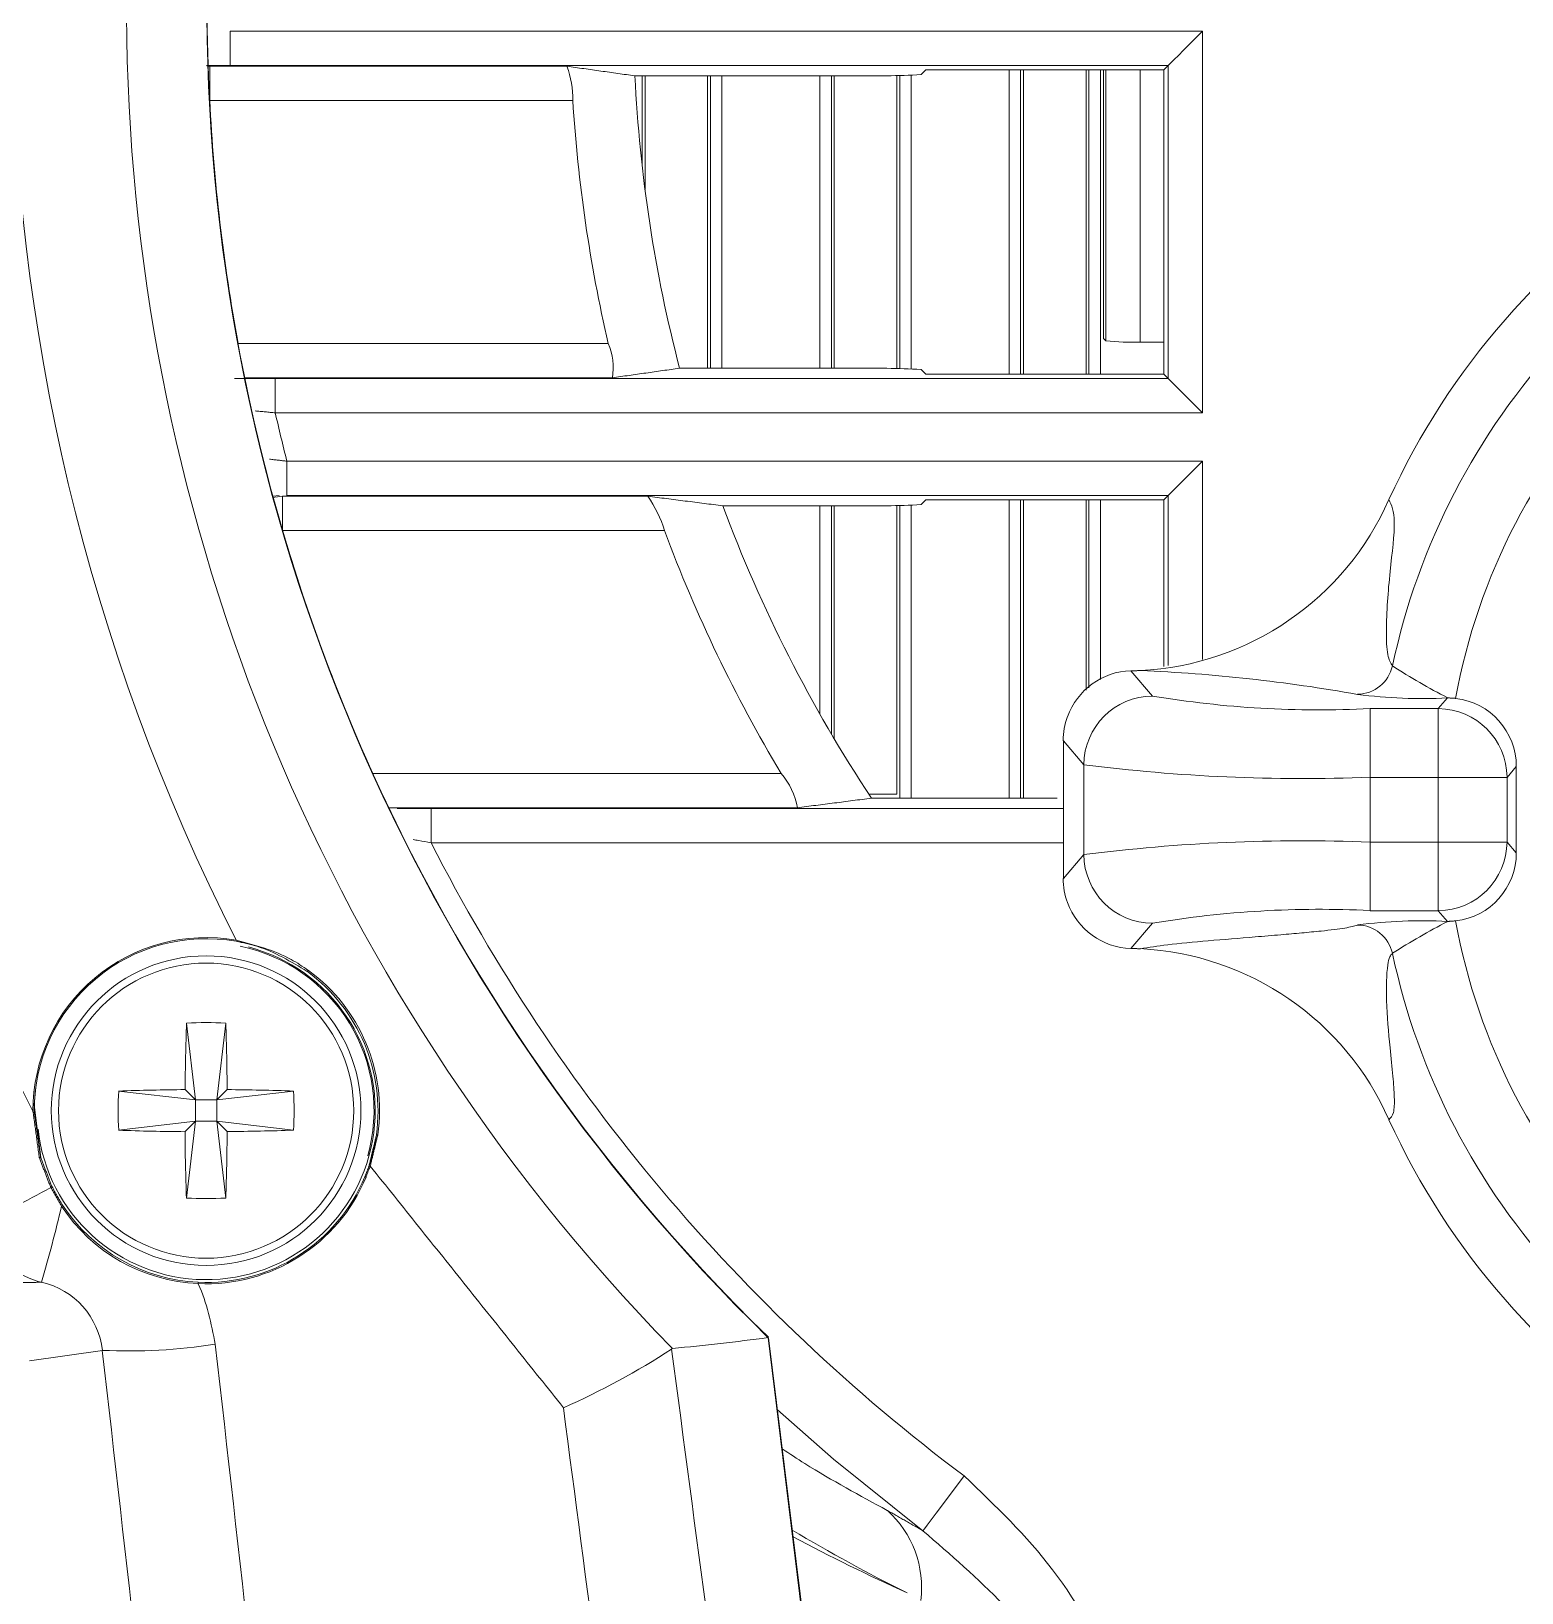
# Model space of a CAD drawing. Extents: x 7 to 113, y 1 to 87.
# Drawn here: x 105.198 to 106.497, y 35.435 to 36.797 of the extents above; entities that cross this region are included whole.
import ezdxf

# ---------------------------------------------------------------- set-up
doc = ezdxf.new("R2010")
doc.units = 0
doc.header["$MEASUREMENT"] = 0
doc.layers.add('OBJECT', color=7, linetype='CONTINUOUS')

msp = doc.modelspace()

# ---------------------------------------------------------------- linework, layer by layer
at = {"layer": 'OBJECT', "lineweight": 15}
for p, q in [((105.3711, 36.7971), (105.3711, 36.7671)), ((105.3711, 36.7971), (106.2191, 36.7971)), ((106.2191, 36.7971), (106.2191, 36.4643)), ((105.3534, 36.7666), (105.3519, 36.7666)), ((105.3534, 36.7666), (105.6648, 36.7666)), ((105.3534, 36.7366), (105.3534, 36.7666)), ((106.1891, 36.7671), (105.3711, 36.7671)), ((105.7241, 36.7582), (105.9137, 36.7582)), ((105.7304, 36.7582), (105.7304, 36.6799)), ((105.7329, 36.6591), (105.7329, 36.7582)), ((105.7875, 36.7582), (105.7875, 36.5032)), ((105.79, 36.5032), (105.79, 36.7582)), ((105.8, 36.7582), (105.8, 36.5032)), ((105.8854, 36.5032), (105.8854, 36.7582)), ((105.8954, 36.7582), (105.8954, 36.5032)), ((105.8979, 36.5032), (105.8979, 36.7582)), ((105.9525, 36.7585), (105.9525, 36.503)), ((105.955, 36.5029), (105.955, 36.7585)), ((105.965, 36.7587), (105.965, 36.5027)), ((105.9779, 36.7635), (105.9737, 36.7593)), ((105.9779, 36.7635), (106.1854, 36.7635)), ((106.0504, 36.498), (106.0504, 36.7635)), ((106.0604, 36.7635), (106.0604, 36.498)), ((106.0629, 36.498), (106.0629, 36.7635)), ((106.1175, 36.7635), (106.1175, 36.498)), ((106.12, 36.498), (106.12, 36.7635)), ((106.13, 36.7635), (106.13, 36.498)), ((106.1327, 36.5291), (106.1327, 36.7635)), ((106.1348, 36.527), (106.1348, 36.7635)), ((106.1648, 36.7635), (106.1648, 36.526)), ((106.1891, 36.7671), (106.1854, 36.7635)), ((106.1854, 36.7635), (106.1854, 36.498)), ((106.1891, 36.4943), (106.1891, 36.7671)), ((105.67, 36.7366), (105.3534, 36.7366)), ((106.1348, 36.527), (106.1327, 36.5291)), ((105.3781, 36.524), (105.3781, 36.5248)), ((105.3781, 36.5248), (105.7008, 36.5248)), ((106.1854, 36.526), (106.1648, 36.526)), ((105.9137, 36.5032), (105.763, 36.5032)), ((105.9737, 36.5022), (105.9779, 36.498)), ((105.7044, 36.4949), (105.3837, 36.4949)), ((105.4105, 36.4643), (105.4105, 36.4943)), ((105.4105, 36.4943), (106.1891, 36.4943)), ((106.1854, 36.498), (105.9779, 36.498)), ((106.1891, 36.4943), (106.1854, 36.498)), ((106.2191, 36.4643), (105.4105, 36.4643)), ((105.4207, 36.4221), (105.4207, 36.3921)), ((105.4207, 36.4221), (106.2191, 36.4221)), ((106.2191, 36.4221), (106.2191, 36.2491)), ((105.4083, 36.3916), (105.4139, 36.3921)), ((105.4169, 36.3916), (105.7353, 36.3916)), ((105.4169, 36.3616), (105.4169, 36.3916)), ((106.1891, 36.3921), (105.4207, 36.3921)), ((106.1891, 36.3921), (106.1854, 36.3885)), ((106.1891, 36.2438), (106.1891, 36.3921)), ((105.8008, 36.3832), (105.9137, 36.3832)), ((105.8854, 36.2016), (105.8854, 36.3832)), ((105.8954, 36.3832), (105.8954, 36.1843)), ((105.8979, 36.1801), (105.8979, 36.3832)), ((105.9525, 36.3835), (105.9525, 36.1318)), ((105.955, 36.1282), (105.955, 36.3835)), ((105.965, 36.3837), (105.965, 36.1282)), ((105.9779, 36.3885), (105.9737, 36.3843)), ((105.9779, 36.3885), (106.1854, 36.3885)), ((106.0504, 36.1282), (106.0504, 36.3885)), ((106.0604, 36.3885), (106.0604, 36.1282)), ((106.0629, 36.1282), (106.0629, 36.3885)), ((106.1175, 36.3885), (106.1175, 36.2223)), ((106.12, 36.2245), (106.12, 36.3885)), ((106.13, 36.3885), (106.13, 36.2317)), ((106.1854, 36.3885), (106.1854, 36.2431)), ((105.7499, 36.3616), (105.4169, 36.3616)), ((106.1755, 36.2173), (106.1566, 36.2393)), ((106.4328, 36.2157), (106.4247, 36.2063)), ((106.3652, 36.1464), (106.3652, 36.2063)), ((106.4247, 36.2063), (106.3652, 36.2063)), ((106.4247, 36.1464), (106.4247, 36.2063)), ((106.0977, 36.1783), (106.0977, 36.1182)), ((106.0977, 36.1783), (106.1156, 36.1574)), ((105.4955, 36.1498), (105.8516, 36.1498)), ((106.1156, 36.1574), (106.1156, 36.079)), ((106.3652, 36.1464), (106.4247, 36.1464)), ((106.3652, 36.1464), (106.3652, 36.09)), ((106.4247, 36.1464), (106.4847, 36.1464)), ((106.4247, 36.1464), (106.4247, 36.09)), ((106.4847, 36.1464), (106.4927, 36.1558)), ((106.4847, 36.1464), (106.4847, 36.09)), ((106.4927, 36.1558), (106.4927, 36.0807)), ((105.8657, 36.1199), (105.5094, 36.1199)), ((105.5464, 36.0893), (105.5464, 36.1193)), ((105.5464, 36.1193), (106.0977, 36.1193)), ((106.0623, 36.1282), (105.9304, 36.1282)), ((106.0977, 36.1182), (106.0977, 36.0582)), ((106.0977, 36.0893), (105.5464, 36.0893)), ((106.1156, 36.079), (106.0977, 36.0582)), ((106.4247, 36.09), (106.3652, 36.09)), ((106.3652, 36.0301), (106.3652, 36.09)), ((106.4847, 36.09), (106.4247, 36.09)), ((106.4247, 36.0301), (106.4247, 36.09)), ((106.4927, 36.0807), (106.4847, 36.09)), ((106.3652, 36.0301), (106.4247, 36.0301)), ((106.4247, 36.0301), (106.4328, 36.0207)), ((106.1566, 35.9971), (106.1755, 36.0191)), ((105.3856, 36.0015), (105.3763, 36.0034)), ((105.3331, 35.932), (105.3409, 35.865)), ((105.3673, 35.932), (105.3594, 35.865)), ((105.3409, 35.865), (105.3318, 35.8741)), ((105.3685, 35.8741), (105.3594, 35.865)), ((105.2739, 35.8728), (105.3409, 35.865)), ((105.3409, 35.865), (105.3594, 35.865)), ((105.3409, 35.865), (105.3409, 35.8465)), ((105.4265, 35.8728), (105.3594, 35.865)), ((105.3594, 35.8465), (105.3594, 35.865)), ((105.2739, 35.8386), (105.3409, 35.8465)), ((105.3318, 35.8374), (105.3409, 35.8465)), ((105.3331, 35.7795), (105.3409, 35.8465)), ((105.3594, 35.8465), (105.3409, 35.8465)), ((105.3594, 35.8465), (105.3685, 35.8374)), ((105.4265, 35.8386), (105.3594, 35.8465)), ((105.3673, 35.7795), (105.3594, 35.8465)), ((105.9541, 34.7308), (105.8403, 35.6577)), ((105.9545, 34.7308), (105.8407, 35.6576)), ((105.2597, 35.6466), (105.1962, 35.6374))]:
    msp.add_line(p, q, dxfattribs=at)
at = {"layer": 'OBJECT', "lineweight": 15, "flags": 128}
for points in [[(106.2191, 36.7971), (106.2133, 36.7913), (106.2077, 36.7858), (106.2026, 36.7806), (106.1981, 36.7761), (106.1943, 36.7724), (106.1915, 36.7696), (106.1898, 36.7678), (106.1891, 36.7671)], [(106.2191, 36.4643), (106.2133, 36.4701), (106.2077, 36.4757), (106.2026, 36.4808), (106.1981, 36.4853), (106.1943, 36.4891), (106.1915, 36.4919), (106.1898, 36.4936), (106.1891, 36.4943)], [(106.2191, 36.4221), (106.2133, 36.4163), (106.2077, 36.4108), (106.2026, 36.4056), (106.1981, 36.4011), (106.1943, 36.3974), (106.1915, 36.3946), (106.1898, 36.3928), (106.1891, 36.3921)], [(105.4169, 36.3916), (105.4101, 36.3908), (105.4087, 36.3904)], [(105.2016, 35.8762), (105.2003, 35.8607), (105.2059, 35.8148)], [(105.9753, 35.4893), (105.8973, 35.5516), (105.8484, 35.5949)], [(106.0112, 35.5371), (106.0046, 35.5283), (105.9981, 35.5197), (105.9922, 35.5118), (105.9869, 35.5047), (105.9824, 35.4988), (105.9789, 35.4941), (105.9765, 35.4909), (105.9753, 35.4893)]]:
    msp.add_lwpolyline(points, dxfattribs=at)
at = {"layer": 'OBJECT', "lineweight": 15}
for radius in [0.135, 0.1287]:
    msp.add_circle((105.3502, 35.8557), radius, dxfattribs=at)
for centre, radius, start, end in [((106.9579, 36.8187), 1.6771, 136.297, 224.2608), ((106.9722, 36.8187), 1.6214, 134.8733, 225.7304), ((107.0791, 36.8187), 2.1125, 152.8645, 207.1355), ((106.9764, 36.8187), 1.7953, 153.0241, 206.9759), ((106.9722, 36.8187), 1.6211, 180, 225.7233), ((105.5854, 36.7375), 0.0846, 359.3858, 20.1184), ((106.9727, 36.8182), 1.25, 182.7513, 194.5959), ((105.9284, 37.6538), 0.8957, 269.0633, 272.902), ((106.9727, 36.1182), 0.65, 24.5823, 155.4177), ((106.9727, 36.8182), 1.6214, 182.8857, 190.4245), ((106.9727, 36.8182), 1.3053, 183.5854, 192.989), ((106.1577, 36.7593), 0.2334, 264.385, 271.7531), ((105.6482, 36.5034), 0.0569, 351.3622, 22.1682), ((106.9727, 36.1182), 0.6012, 137.2855, 167.9698), ((105.9284, 35.6076), 0.8957, 87.098, 90.9367), ((106.9727, 36.1182), 0.5417, 135.4189, 169.6766), ((106.9727, 36.8182), 1.6018, 192.7647, 194.3169), ((105.6496, 36.3313), 0.1048, 16.8159, 35.1383), ((106.9727, 36.8182), 1.25, 200.365, 213.5043), ((105.9284, 37.2788), 0.8957, 269.0633, 272.902), ((106.1524, 36.4897), 0.2505, 272.8866, 336.2092), ((106.9727, 36.8182), 1.6214, 196.3573, 204.3446), ((106.9727, 36.8182), 1.3053, 200.4774, 210.8014), ((106.354, 36.2502), 0.0313, 270.5605, 347.8073), ((106.699, 36.7321), 0.5809, 237.2456, 242.7313), ((106.1584, 36.1789), 0.0605, 91.6761, 160.3725), ((106.1064, 34.828), 1.4127, 79.8934, 87.6228), ((106.1757, 36.1572), 0.0601, 90.1999, 179.7716), ((106.3212, 37.0881), 0.8829, 260.4991, 272.8573), ((106.4103, 36.6441), 0.429, 262.4991, 273.0042), ((106.4328, 36.1558), 0.0599, 359.9533, 83.3101), ((106.4245, 36.1462), 0.0601, 0.228, 89.8004), ((106.1594, 36.1783), 0.0618, 160.0804, 179.978), ((105.8068, 36.1104), 0.0597, 9.1187, 41.401), ((106.3072, 37.6669), 1.5216, 262.764, 272.1845), ((106.3072, 34.5695), 1.5216, 87.8155, 97.236), ((106.9727, 36.8182), 1.6018, 207.069, 233.1104), ((106.1757, 36.0793), 0.0601, 180.2281, 269.8004), ((106.4245, 36.0903), 0.0601, 270.1996, 359.772), ((106.4328, 36.0806), 0.0599, 276.6911, 0.0461), ((106.1594, 36.0582), 0.0618, 180.022, 199.9196), ((106.1584, 36.0576), 0.0605, 199.6354, 268.3168), ((106.3212, 35.1483), 0.883, 87.1433, 99.5004), ((106.4103, 35.5924), 0.4289, 86.9956, 97.5019), ((106.354, 35.9863), 0.0313, 12.1915, 89.4421), ((106.6991, 35.5042), 0.5811, 117.2697, 122.7534), ((106.9727, 36.1182), 0.5417, 190.3234, 224.5811), ((105.3502, 35.8557), 0.151, 79.9675, 180.165), ((105.3502, 35.8557), 0.15, 79.9656, 180.1636), ((105.3502, 35.8557), 0.1474, 186.2425, 75.537), ((105.3502, 35.8557), 0.1464, 344.3746, 78.3356), ((106.1524, 35.7468), 0.2505, 23.7932, 87.1111), ((106.9727, 36.1182), 0.6012, 192.0302, 222.7145), ((105.4376, 35.9788), 0.00182, 293.1406, 337.2586), ((105.4377, 35.9787), 0.00188, 293.8052, 336.5158), ((105.3491, 35.8553), 0.151, 352.1733, 53.7172), ((105.3508, 35.8562), 0.1506, 351.7749, 53.9458), ((107.4634, 35.8578), 2.1316, 178.0044, 179.5616), ((105.3502, 35.6041), 0.3284, 87.0111, 92.9889), ((103.2365, 35.8578), 2.1321, 0.4384, 1.9953), ((105.3482, 33.7409), 2.1332, 90.4394, 91.9954), ((105.3522, 33.7409), 2.1332, 88.0046, 89.5606), ((105.6022, 35.8557), 0.3287, 177.0143, 182.9857), ((105.0982, 35.8557), 0.3287, 357.0143, 2.9857), ((106.9727, 36.1182), 0.65, 204.5823, 335.4177), ((105.3481, 37.9666), 2.1293, 268.0037, 269.5626), ((107.4634, 35.8537), 2.1317, 180.4384, 181.9956), ((103.2365, 35.8537), 2.1321, 358.0048, 359.5616), ((105.3523, 37.9667), 2.1293, 270.4374, 271.9962), ((105.3502, 35.8557), 0.15, 337.3861, 351.9474), ((105.499, 35.8309), 0.00385, 77.2915, 94.6771), ((105.499, 35.8305), 0.0038, 76.9721, 94.5743), ((105.204, 35.8183), 0.00353, 280.5014, 299.3504), ((105.2041, 35.818), 0.00369, 281.0434, 299.0868), ((105.4945, 35.812), 0.00473, 242.0676, 254.4581), ((106.9727, 36.8182), 3.0068, 199.7991, 266.1975), ((105.3502, 35.8559), 0.1501, 267.3343, 337.3302), ((105.3502, 35.8558), 0.1511, 267.3353, 337.3325), ((105.4913, 35.8024), 0.00506, 238.5265, 250.1418), ((105.4914, 35.8027), 0.00476, 238.4478, 250.7794), ((106.9727, 36.8182), 2.9472, 200.4368, 266.0663), ((104.845, 36.4444), 0.7528, 293.8276, 299.4133), ((105.2126, 35.7937), 0.00542, 292.785, 305.5411), ((105.3502, 36.1074), 0.3284, 267.0111, 272.9889), ((106.9727, 36.8182), 3.76, 196.2407, 260.9363), ((104.0311, 36.0498), 1.2248, 343.7, 346.9117), ((105.2235, 35.7739), 0.00166, 291.7569, 335.6639), ((105.3493, 35.8545), 0.1497, 213.2589, 267.6663), ((105.3507, 35.8567), 0.1509, 213.5681, 267.1557), ((105.2308, 35.792), 0.0894, 203.914, 254.3392), ((105.1916, 35.6392), 0.0685, 6.1584, 77.2705), ((105.2538, 35.7094), 0.0895, 357.1551, 357.8363), ((105.2825, 36.1329), 0.4868, 267.3115, 278.9426), ((-33.9197, 19.7142), 140.0883, 6.074572, 6.530408), ((-35.426, 19.6287), 141.6931, 6.039872, 6.493124), ((105.3901, 36.2099), 0.6708, 293.8901, 303.0641), ((246.0136, 54.0591), 141.4607, 187.478348, 187.869952), ((247.4787, 54.1381), 143.0239, 187.44874, 187.825252), ((105.8833, 35.4397), 0.0908, 352.9656, 47.8327), ((106.602, 36.7256), 1.4407, 239.0594, 243.6017)]:
    msp.add_arc(centre, radius, start, end, dxfattribs=at)
for centre, major_axis, ratio, start_param, end_param in [((106.0623, 36.1261), (0.12, 0), 0.017455, 1.31718, 1.570796), ((105.6996, 36.6625), (1.6228, 0.1993), 0.620494, 4.671537, 4.722913), ((106.6288, 36.8182), (1.5813, 0), 0.964711, 4.206103, 4.276697)]:
    msp.add_ellipse(centre, major_axis=major_axis, ratio=ratio, start_param=start_param, end_param=end_param, dxfattribs=at)
for points in [[(105.3711, 36.7671), (105.3504, 36.7672)], [(105.3504, 36.7672), (105.3534, 36.7666)], [(105.6648, 36.7666), (105.7241, 36.7582)], [(105.7044, 36.4949), (105.763, 36.5032)], [(105.4105, 36.4643), (105.393, 36.466)], [(105.4055, 36.4239), (105.4207, 36.4221)], [(105.7353, 36.3916), (105.8008, 36.3832)], [(106.165, 36.2395), (106.1566, 36.2393)], [(106.4398, 36.2153), (106.4328, 36.2157)], [(106.1014, 36.1993), (106.1014, 36.1992)], [(105.8657, 36.1199), (105.9304, 36.1282)], [(106.1014, 36.0372), (106.1014, 36.0371)], [(106.4328, 36.0207), (106.4398, 36.0212)], [(106.165, 35.9969), (106.1566, 35.9971)], [(105.4384, 35.9771), (105.4385, 35.977)], [(105.4394, 35.978), (105.4393, 35.978)], [(105.2047, 35.8148), (105.1992, 35.8552)], [(105.2002, 35.8553), (105.2058, 35.8152)], [(105.4923, 35.8078), (105.4987, 35.8343)], [(105.4998, 35.8342), (105.4933, 35.8074)], [(105.4987, 35.8347), (105.4987, 35.8343)], [(105.4998, 35.8342), (105.4999, 35.8346)], [(105.2047, 35.8148), (105.2048, 35.8144)], [(105.2147, 35.7887), (105.2048, 35.8144)], [(105.2059, 35.8148), (105.2058, 35.8152)], [(105.2059, 35.8148), (105.2158, 35.7893)], [(105.4889, 35.7986), (105.4923, 35.8078)], [(105.4933, 35.8074), (105.4898, 35.7982)], [(105.6618, 35.5966), (105.4933, 35.8074)], [(105.4887, 35.798), (105.4889, 35.7986)], [(105.4896, 35.7976), (105.4898, 35.7982)], [(105.2241, 35.7724), (105.2147, 35.7887)], [(105.2158, 35.7893), (105.225, 35.7732)], [(105.2067, 35.706), (105.174, 35.7057)], [(105.8404, 35.6577), (105.8401, 35.6576)], [(105.8403, 35.6577), (105.8404, 35.6577)], [(105.7568, 35.6482), (105.7561, 35.6478)], [(105.9442, 35.507), (105.9753, 35.4893)]]:
    msp.add_open_spline(points, degree=1, dxfattribs=at)
for points, knots in [([(105.3748, 36.4942), (105.3757, 36.4942), (105.387, 36.4943), (105.3993, 36.4943), (105.4105, 36.4943)], [0, 0, 0, 0, 0.081827, 1, 1, 1, 1]), ([(106.3816, 36.3886), (106.3839, 36.3837), (106.3885, 36.3734), (106.3822, 36.3262), (106.3788, 36.2819), (106.3799, 36.2515), (106.3831, 36.2461), (106.3847, 36.2435)], [0, 0, 0, 0, 0.239384, 0.493146, 0.754611, 0.880288, 1, 1, 1, 1]), ([(105.9525, 36.1318), (105.9521, 36.1318), (105.9511, 36.1318), (105.9448, 36.1318), (105.9368, 36.1318), (105.9309, 36.1318), (105.9285, 36.1318)], [0, 0, 0, 0, 0.271757, 0.543508, 0.815266, 1, 1, 1, 1]), ([(105.5168, 36.1192), (105.5217, 36.1192), (105.5313, 36.1193), (105.5414, 36.1193), (105.5464, 36.1193)], [0, 0, 0, 0, 0.51142, 1, 1, 1, 1]), ([(105.5464, 36.0893), (105.5427, 36.09), (105.5374, 36.091), (105.5323, 36.0918), (105.5307, 36.0921)], [0, 0, 0, 0, 0.682794, 1, 1, 1, 1]), ([(106.165, 35.9969), (106.1723, 35.9981), (106.1878, 36.0005), (106.2241, 36.0039), (106.2586, 36.0067), (106.2863, 36.009), (106.3057, 36.0107), (106.3255, 36.0126), (106.3451, 36.0149), (106.3513, 36.0167), (106.3543, 36.0176)], [0, 0, 0, 0, 0.15382, 0.32546, 0.503781, 0.600006, 0.681858, 0.763122, 0.884544, 1, 1, 1, 1]), ([(105.4384, 35.9771), (105.4243, 35.9856), (105.4049, 35.9974), (105.3824, 36.0021), (105.3763, 36.0034)], [0, 0, 0, 0, 0.728741, 1, 1, 1, 1]), ([(105.3765, 36.0044), (105.3931, 36), (105.4157, 35.994), (105.4344, 35.9814), (105.4393, 35.978)], [0, 0, 0, 0, 0.736892, 1, 1, 1, 1]), ([(106.3847, 35.9929), (106.3838, 35.9921), (106.3821, 35.9903), (106.3795, 35.9787), (106.379, 35.9507), (106.3821, 35.9145), (106.3852, 35.8861), (106.3866, 35.8667), (106.3862, 35.8526), (106.3831, 35.8494), (106.3816, 35.8478)], [0, 0, 0, 0, 0.057193, 0.119846, 0.300985, 0.506489, 0.64207, 0.760177, 0.881304, 1, 1, 1, 1]), ([(105.3432, 35.7049), (105.3432, 35.7048), (105.351, 35.6882), (105.3546, 35.67), (105.3582, 35.6519)], [0, 0, 0, 0, 0.008019, 1, 1, 1, 1]), ([(105.8526, 35.5607), (105.8591, 35.5564), (105.8895, 35.5365), (105.9202, 35.52), (105.9442, 35.507)], [0, 0, 0, 0, 0.215984, 1, 1, 1, 1]), ([(106.0112, 35.5371), (106.0385, 35.5111), (106.0939, 35.4581), (106.1484, 35.3552), (106.1824, 35.2852), (106.1999, 35.2501), (106.2, 35.2499)], [0, 0, 0, 0, 0.32452, 0.659805, 0.998101, 1, 1, 1, 1]), ([(106.2, 35.2499), (106.1998, 35.2501), (106.1988, 35.2512), (106.1943, 35.2561), (106.1672, 35.286), (106.1162, 35.3438), (106.051, 35.4234), (105.9993, 35.4685), (105.9753, 35.4893)], [0, 0, 0, 0, 0.002191, 0.013463, 0.059638, 0.364667, 0.706177, 1, 1, 1, 1])]:
    msp.add_open_spline(points, degree=3, knots=knots, dxfattribs=at)

doc.saveas('drawing.dxf')
